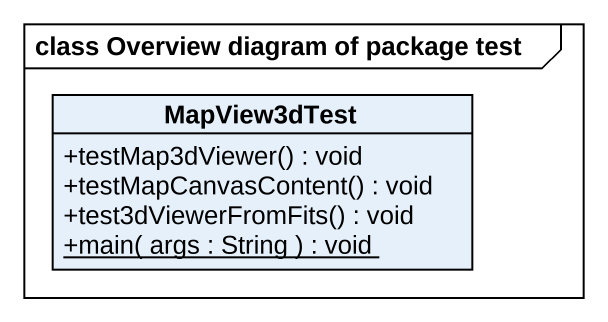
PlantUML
@startuml
mainframe class Overview diagram of package test
hide circle
hide empty members
skinparam classAttributeIconSize 0
class MapView3dTest {
  +testMap3dViewer() : void
  +testMapCanvasContent() : void
  +test3dViewerFromFits() : void
  {static} +main( args : String ) : void
}
@enduml
